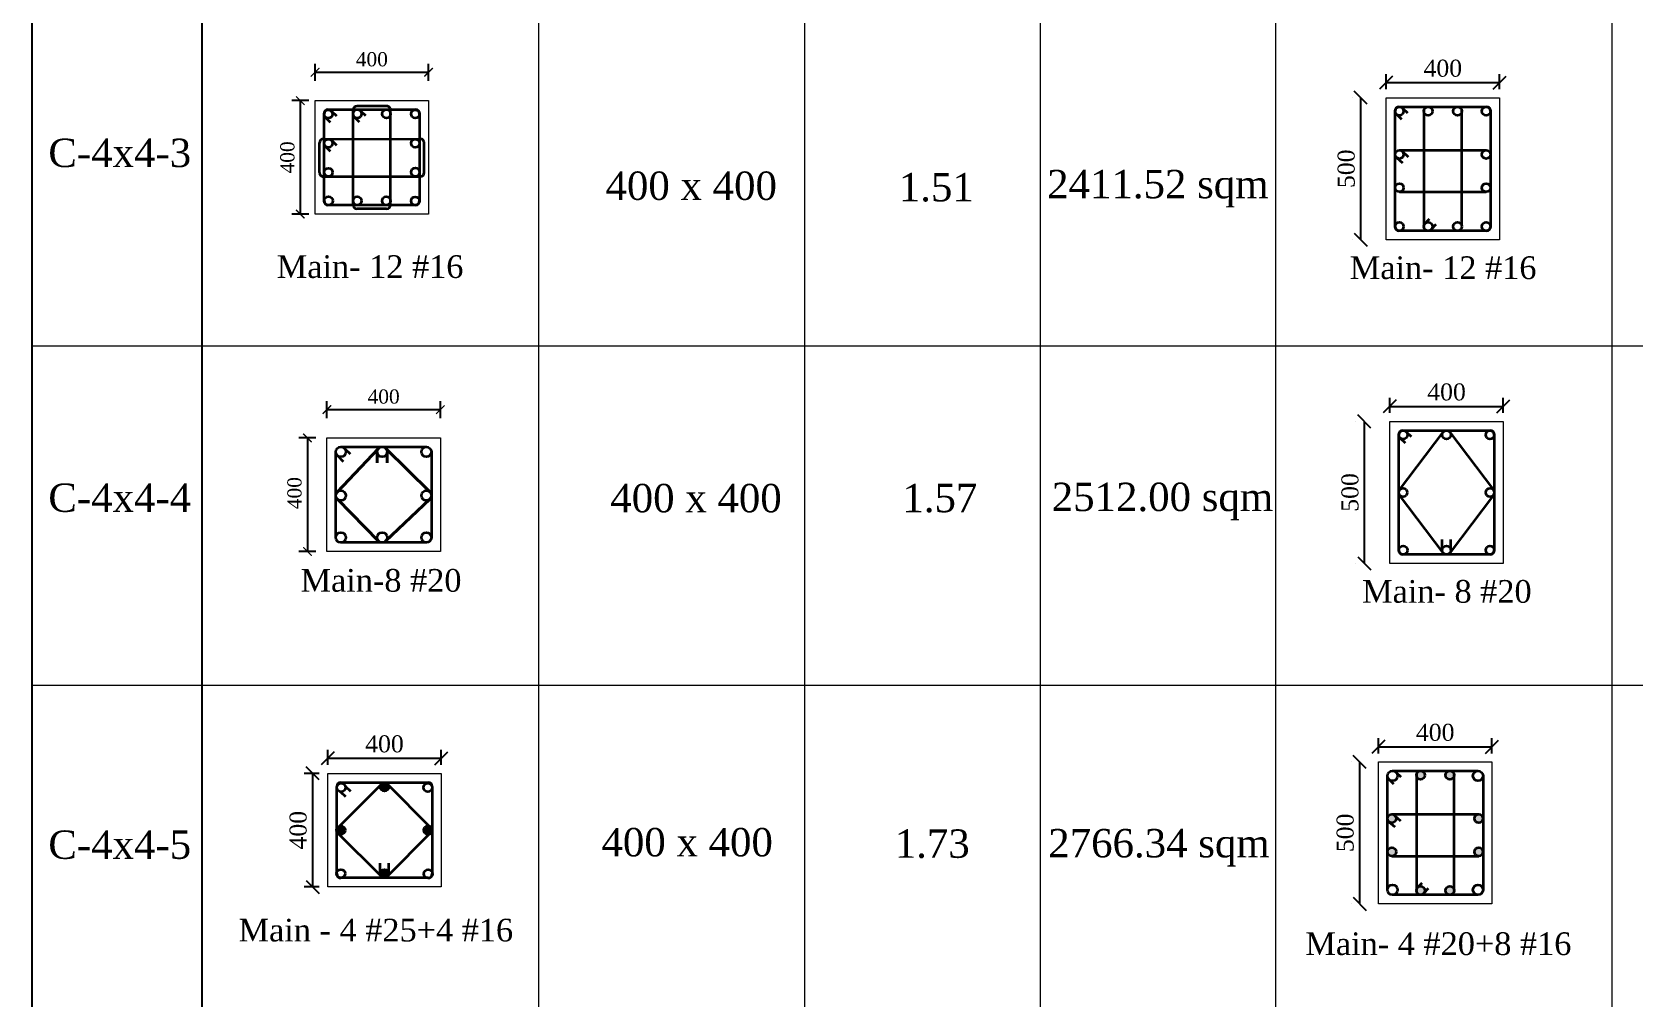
# Model space of a CAD drawing. Header units: millimetres. Extents: x -111267 to 10003021, y -40114 to 2142304.
# Drawn here: x 4297106 to 4325336, y 2110620 to 2127636 of the extents above; entities that cross this region are included whole.
import ezdxf

# ---------------------------------------------------------------- set-up
doc = ezdxf.new("R2010")
doc.units = ezdxf.units.MM
doc.header["$PDMODE"] = 2
doc.linetypes.add('DASHED2', pattern=[0.375, 0.25, -0.125])
doc.layers.add('5a.Hatch-TR-0', color=8, linetype='Continuous')
doc.layers.add('9.Title', color=7, linetype='Continuous')
for name, color, linetype, lineweight in [('object line', 23, 'Continuous', 13), ('reinmt', 241, 'Continuous', 40), ('S-Beam', 4, 'DASHED2', 15), ('S-Dim', 8, 'Continuous', 5)]:
    doc.layers.add(name, color=color, linetype=linetype, lineweight=lineweight)
doc.styles.add('DRIQsmall', font='times.ttf', dxfattribs={"height": 0.2})
doc.styles.add('Section_Scale_250', font='times.ttf', dxfattribs={"height": 250})
doc.styles.add('Times new roman', font='times.ttf', dxfattribs={"height": 300})
doc.dimstyles.new('Scale 20', dxfattribs={"dimscale": 0, "dimtxt": 250, "dimasz": 230, "dimexe": 150, "dimexo": 150, "dimgap": 100, "dimtad": 1, "dimtoh": 1, "dimdec": 0, "dimlfac": 0.2, "dimzin": 0, "dimdsep": 46, "dimtxsty": 'Times new roman', "dimblk": 'OBLIQUE', "dimcen": 0.09, "dimclrd": 256, "dimclrt": 3, "dimadec": 0, "dimazin": 0, "dimtfac": 1, "dimtdec": 0, "dimtofl": 0, "dimtmove": 0, "dimatfit": 3, "dimfxl": 150, "dimfxlon": 1, "dimtolj": 1, "dimtzin": 0, "dimarcsym": 0})
doc.dimstyles.new('Section_Scale 250', dxfattribs={"dimscale": 0, "dimtxt": 250, "dimasz": 150, "dimexe": 150, "dimexo": 150, "dimgap": 100, "dimtad": 1, "dimtoh": 1, "dimdec": 0, "dimlfac": 0.25, "dimzin": 0, "dimdsep": 46, "dimtxsty": 'Section_Scale_250', "dimblk": 'ARCHTICK', "dimcen": 0.09, "dimclrd": 256, "dimclrt": 3, "dimadec": 0, "dimazin": 0, "dimtfac": 1, "dimtdec": 0, "dimtofl": 0, "dimtmove": 0, "dimatfit": 3, "dimfxl": 150, "dimfxlon": 1, "dimtolj": 1, "dimtzin": 0, "dimarcsym": 0})

# ---------------------------------------------------------------- blocks, each defined once
blk = doc.blocks.new('_Oblique')
at = {"color": 0, "linetype": 'ByBlock', "lineweight": -2}
blk.add_line((-0.5, -0.5), (0.5, 0.5), dxfattribs=at)
blk = doc.blocks.new('*D703')
at = {"layer": 'Defpoints', "color": 0, "ltscale": 6, "transparency": 16777216}
for p in [(4322833, 2115044), (4320833, 2114778), (4322833, 2114778)]:
    blk.add_point(p, dxfattribs=at)
at = {"layer": 'S-Dim', "color": 0, "lineweight": -2, "ltscale": 6, "transparency": 16777216}
for p, q in [((4320833, 2114928), (4320833, 2115194)), ((4322833, 2114928), (4322833, 2115194))]:
    blk.add_line(p, q, dxfattribs=at)
at = {"layer": 'S-Dim', "lineweight": -2, "ltscale": 6, "transparency": 16777216}
blk.add_line((4320833, 2115044), (4322833, 2115044), dxfattribs=at)
at = {"layer": 'S-Dim', "lineweight": -2, "ltscale": 6, "transparency": 16777216, "xscale": 230, "yscale": 230, "zscale": 230, "rotation": 180}
blk.add_blockref('_Oblique', (4320833, 2115044), dxfattribs=at)
at = {"layer": 'S-Dim', "lineweight": -2, "ltscale": 6, "transparency": 16777216, "xscale": 230, "yscale": 230, "zscale": 230}
blk.add_blockref('_Oblique', (4322833, 2115044), dxfattribs=at)
at = {"layer": 'S-Dim', "color": 3, "ltscale": 6, "transparency": 16777216, "insert": (4321833, 2115297), "char_height": 300, "attachment_point": 5, "style": 'Times new roman'}
blk.add_mtext('\\A1;400', dxfattribs=at)
blk = doc.blocks.new('*D704')
at = {"layer": 'Defpoints', "color": 0, "ltscale": 6, "transparency": 16777216}
for p in [(4320833, 2114778, 99385), (4320500, 2112278), (4320833, 2112278, 99385)]:
    blk.add_point(p, dxfattribs=at)
at = {"layer": 'S-Dim', "color": 0, "lineweight": -2, "ltscale": 6, "transparency": 16777216}
for p, q in [((4320352, 2114778), (4320350, 2114778)), ((4320352, 2112278), (4320350, 2112278))]:
    blk.add_line(p, q, dxfattribs=at)
at = {"layer": 'S-Dim', "lineweight": -2, "ltscale": 6, "transparency": 16777216}
blk.add_line((4320500, 2114778), (4320500, 2112278), dxfattribs=at)
at = {"layer": 'S-Dim', "lineweight": -2, "ltscale": 6, "transparency": 16777216, "xscale": 230, "yscale": 230, "zscale": 230}
for p, rotation in [((4320500, 2114778), 90), ((4320500, 2112278), 270)]:
    blk.add_blockref('_Oblique', p, dxfattribs=dict(at, rotation=rotation))
at = {"layer": 'S-Dim', "color": 3, "ltscale": 6, "transparency": 16777216, "insert": (4320248, 2113528), "char_height": 300, "attachment_point": 5, "rotation": 90, "style": 'Times new roman'}
blk.add_mtext('\\A1;500', dxfattribs=at)
blk = doc.blocks.new('_ArchTick')
at = {"color": 0, "linetype": 'ByBlock', "const_width": 0.15}
blk.add_lwpolyline([(-0.5, -0.5), (0.5, 0.5)], dxfattribs=at)
blk = doc.blocks.new('*D799')
at = {"layer": 'Defpoints', "color": 0, "ltscale": 6, "transparency": 16777216}
for p in [(4302380, 2120485), (4301960, 2118485), (4302380, 2118485)]:
    blk.add_point(p, dxfattribs=at)
at = {"layer": 'S-Dim', "color": 0, "lineweight": -2, "ltscale": 6, "transparency": 16777216}
for p, q in [((4302110, 2120485), (4301810, 2120485)), ((4302110, 2118485), (4301810, 2118485))]:
    blk.add_line(p, q, dxfattribs=at)
at = {"layer": 'S-Dim', "lineweight": -2, "ltscale": 6, "transparency": 16777216}
blk.add_line((4301960, 2120485), (4301960, 2118485), dxfattribs=at)
at = {"layer": 'S-Dim', "lineweight": -2, "ltscale": 6, "transparency": 16777216, "xscale": 150, "yscale": 150, "zscale": 150}
for p, rotation in [((4301960, 2120485), 90), ((4301960, 2118485), 270)]:
    blk.add_blockref('_ArchTick', p, dxfattribs=dict(at, rotation=rotation))
at = {"layer": 'S-Dim', "color": 3, "ltscale": 6, "transparency": 16777216, "insert": (4301732, 2119513), "char_height": 250, "attachment_point": 5, "rotation": 90, "style": 'Section_Scale_250'}
blk.add_mtext('\\A1;400', dxfattribs=at)
blk = doc.blocks.new('*D800')
at = {"layer": 'Defpoints', "color": 0, "ltscale": 6, "transparency": 16777216}
for p in [(4304302, 2120985), (4302302, 2120407), (4304302, 2120407)]:
    blk.add_point(p, dxfattribs=at)
at = {"layer": 'S-Dim', "color": 0, "lineweight": -2, "ltscale": 6, "transparency": 16777216}
for p, q in [((4302302, 2120835), (4302302, 2121135)), ((4304302, 2120835), (4304302, 2121135))]:
    blk.add_line(p, q, dxfattribs=at)
at = {"layer": 'S-Dim', "lineweight": -2, "ltscale": 6, "transparency": 16777216}
blk.add_line((4302302, 2120985), (4304302, 2120985), dxfattribs=at)
at = {"layer": 'S-Dim', "lineweight": -2, "ltscale": 6, "transparency": 16777216, "xscale": 150, "yscale": 150, "zscale": 150, "rotation": 180}
blk.add_blockref('_ArchTick', (4302302, 2120985), dxfattribs=at)
at = {"layer": 'S-Dim', "lineweight": -2, "ltscale": 6, "transparency": 16777216, "xscale": 150, "yscale": 150, "zscale": 150}
blk.add_blockref('_ArchTick', (4304302, 2120985), dxfattribs=at)
at = {"layer": 'S-Dim', "color": 3, "ltscale": 6, "transparency": 16777216, "insert": (4303302, 2121213), "char_height": 250, "attachment_point": 5, "style": 'Section_Scale_250'}
blk.add_mtext('\\A1;400', dxfattribs=at)
blk = doc.blocks.new('*D835')
at = {"layer": 'Defpoints', "color": 0, "ltscale": 6, "transparency": 16777216}
for p in [(4322967, 2126745), (4320967, 2126478), (4322967, 2126478)]:
    blk.add_point(p, dxfattribs=at)
at = {"layer": 'S-Dim', "color": 0, "lineweight": -2, "ltscale": 6, "transparency": 16777216}
for p, q in [((4320967, 2126628), (4320967, 2126895)), ((4322967, 2126628), (4322967, 2126895))]:
    blk.add_line(p, q, dxfattribs=at)
at = {"layer": 'S-Dim', "lineweight": -2, "ltscale": 6, "transparency": 16777216}
blk.add_line((4320967, 2126745), (4322967, 2126745), dxfattribs=at)
at = {"layer": 'S-Dim', "lineweight": -2, "ltscale": 6, "transparency": 16777216, "xscale": 230, "yscale": 230, "zscale": 230, "rotation": 180}
blk.add_blockref('_Oblique', (4320967, 2126745), dxfattribs=at)
at = {"layer": 'S-Dim', "lineweight": -2, "ltscale": 6, "transparency": 16777216, "xscale": 230, "yscale": 230, "zscale": 230}
blk.add_blockref('_Oblique', (4322967, 2126745), dxfattribs=at)
at = {"layer": 'S-Dim', "color": 3, "ltscale": 6, "transparency": 16777216, "insert": (4321967, 2126997), "char_height": 300, "attachment_point": 5, "style": 'Times new roman'}
blk.add_mtext('\\A1;400', dxfattribs=at)
blk = doc.blocks.new('*D836')
at = {"layer": 'Defpoints', "color": 0, "ltscale": 6, "transparency": 16777216}
for p in [(4320967, 2126478, 99385), (4320519, 2123978), (4320967, 2123978, 99385)]:
    blk.add_point(p, dxfattribs=at)
at = {"layer": 'S-Dim', "color": 0, "lineweight": -2, "ltscale": 6, "transparency": 16777216}
for p, q in [((4320370, 2126478), (4320369, 2126478)), ((4320370, 2123978), (4320369, 2123978))]:
    blk.add_line(p, q, dxfattribs=at)
at = {"layer": 'S-Dim', "lineweight": -2, "ltscale": 6, "transparency": 16777216}
blk.add_line((4320519, 2126478), (4320519, 2123978), dxfattribs=at)
at = {"layer": 'S-Dim', "lineweight": -2, "ltscale": 6, "transparency": 16777216, "xscale": 230, "yscale": 230, "zscale": 230}
for p, rotation in [((4320519, 2126478), 90), ((4320519, 2123978), 270)]:
    blk.add_blockref('_Oblique', p, dxfattribs=dict(at, rotation=rotation))
at = {"layer": 'S-Dim', "color": 3, "ltscale": 6, "transparency": 16777216, "insert": (4320266, 2125228), "char_height": 300, "attachment_point": 5, "rotation": 90, "style": 'Times new roman'}
blk.add_mtext('\\A1;500', dxfattribs=at)
blk = doc.blocks.new('*D837')
at = {"layer": 'Defpoints', "color": 0, "ltscale": 6, "transparency": 16777216}
for p in [(4302172, 2126428), (4301834, 2124428), (4302172, 2124428)]:
    blk.add_point(p, dxfattribs=at)
at = {"layer": 'S-Dim', "color": 0, "lineweight": -2, "ltscale": 6, "transparency": 16777216}
for p, q in [((4301984, 2126428), (4301684, 2126428)), ((4301984, 2124428), (4301684, 2124428))]:
    blk.add_line(p, q, dxfattribs=at)
at = {"layer": 'S-Dim', "lineweight": -2, "ltscale": 6, "transparency": 16777216}
blk.add_line((4301834, 2126428), (4301834, 2124428), dxfattribs=at)
at = {"layer": 'S-Dim', "lineweight": -2, "ltscale": 6, "transparency": 16777216, "xscale": 150, "yscale": 150, "zscale": 150}
for p, rotation in [((4301834, 2126428), 90), ((4301834, 2124428), 270)]:
    blk.add_blockref('_ArchTick', p, dxfattribs=dict(at, rotation=rotation))
at = {"layer": 'S-Dim', "color": 3, "ltscale": 6, "transparency": 16777216, "insert": (4301607, 2125428), "char_height": 250, "attachment_point": 5, "rotation": 90, "style": 'Section_Scale_250'}
blk.add_mtext('\\A1;400', dxfattribs=at)
blk = doc.blocks.new('*D838')
at = {"layer": 'Defpoints', "color": 0, "ltscale": 6, "transparency": 16777216}
for p in [(4304094, 2126928), (4302094, 2126350), (4304094, 2126350)]:
    blk.add_point(p, dxfattribs=at)
at = {"layer": 'S-Dim', "color": 0, "lineweight": -2, "ltscale": 6, "transparency": 16777216}
for p, q in [((4302094, 2126778), (4302094, 2127078)), ((4304094, 2126778), (4304094, 2127078))]:
    blk.add_line(p, q, dxfattribs=at)
at = {"layer": 'S-Dim', "lineweight": -2, "ltscale": 6, "transparency": 16777216}
blk.add_line((4302094, 2126928), (4304094, 2126928), dxfattribs=at)
at = {"layer": 'S-Dim', "lineweight": -2, "ltscale": 6, "transparency": 16777216, "xscale": 150, "yscale": 150, "zscale": 150, "rotation": 180}
blk.add_blockref('_ArchTick', (4302094, 2126928), dxfattribs=at)
at = {"layer": 'S-Dim', "lineweight": -2, "ltscale": 6, "transparency": 16777216, "xscale": 150, "yscale": 150, "zscale": 150}
blk.add_blockref('_ArchTick', (4304094, 2126928), dxfattribs=at)
at = {"layer": 'S-Dim', "color": 3, "ltscale": 6, "transparency": 16777216, "insert": (4303094, 2127155), "char_height": 250, "attachment_point": 5, "style": 'Section_Scale_250'}
blk.add_mtext('\\A1;400', dxfattribs=at)
blk = doc.blocks.new('*D839')
at = {"layer": 'Defpoints', "color": 0, "ltscale": 6, "transparency": 16777216}
for p in [(4302317, 2114575), (4302050, 2112575), (4302317, 2112575)]:
    blk.add_point(p, dxfattribs=at)
at = {"layer": 'S-Dim', "color": 0, "lineweight": -2, "ltscale": 6, "transparency": 16777216}
for p, q in [((4302167, 2114575), (4301900, 2114575)), ((4302167, 2112575), (4301900, 2112575))]:
    blk.add_line(p, q, dxfattribs=at)
at = {"layer": 'S-Dim', "lineweight": -2, "ltscale": 6, "transparency": 16777216}
blk.add_line((4302050, 2114575), (4302050, 2112575), dxfattribs=at)
at = {"layer": 'S-Dim', "lineweight": -2, "ltscale": 6, "transparency": 16777216, "xscale": 230, "yscale": 230, "zscale": 230}
for p, rotation in [((4302050, 2114575), 90), ((4302050, 2112575), 270)]:
    blk.add_blockref('_Oblique', p, dxfattribs=dict(at, rotation=rotation))
at = {"layer": 'S-Dim', "color": 3, "ltscale": 6, "transparency": 16777216, "insert": (4301797, 2113575), "char_height": 300, "attachment_point": 5, "rotation": 90, "style": 'Times new roman'}
blk.add_mtext('\\A1;400', dxfattribs=at)
blk = doc.blocks.new('*D840')
at = {"layer": 'Defpoints', "color": 0, "ltscale": 6, "transparency": 16777216}
for p in [(4304317, 2114842), (4302317, 2114575), (4304317, 2114575)]:
    blk.add_point(p, dxfattribs=at)
at = {"layer": 'S-Dim', "color": 0, "lineweight": -2, "ltscale": 6, "transparency": 16777216}
for p, q in [((4302317, 2114725), (4302317, 2114992)), ((4304317, 2114725), (4304317, 2114992))]:
    blk.add_line(p, q, dxfattribs=at)
at = {"layer": 'S-Dim', "lineweight": -2, "ltscale": 6, "transparency": 16777216}
blk.add_line((4302317, 2114842), (4304317, 2114842), dxfattribs=at)
at = {"layer": 'S-Dim', "lineweight": -2, "ltscale": 6, "transparency": 16777216, "xscale": 230, "yscale": 230, "zscale": 230, "rotation": 180}
blk.add_blockref('_Oblique', (4302317, 2114842), dxfattribs=at)
at = {"layer": 'S-Dim', "lineweight": -2, "ltscale": 6, "transparency": 16777216, "xscale": 230, "yscale": 230, "zscale": 230}
blk.add_blockref('_Oblique', (4304317, 2114842), dxfattribs=at)
at = {"layer": 'S-Dim', "color": 3, "ltscale": 6, "transparency": 16777216, "insert": (4303317, 2115094), "char_height": 300, "attachment_point": 5, "style": 'Times new roman'}
blk.add_mtext('\\A1;400', dxfattribs=at)
blk = doc.blocks.new('*D847')
at = {"layer": 'Defpoints', "color": 0, "ltscale": 6, "transparency": 16777216}
for p in [(4323033, 2121042), (4321033, 2120775), (4323033, 2120775)]:
    blk.add_point(p, dxfattribs=at)
at = {"layer": 'S-Dim', "color": 0, "lineweight": -2, "ltscale": 6, "transparency": 16777216}
for p, q in [((4321033, 2120925), (4321033, 2121192)), ((4323033, 2120925), (4323033, 2121192))]:
    blk.add_line(p, q, dxfattribs=at)
at = {"layer": 'S-Dim', "lineweight": -2, "ltscale": 6, "transparency": 16777216}
blk.add_line((4321033, 2121042), (4323033, 2121042), dxfattribs=at)
at = {"layer": 'S-Dim', "lineweight": -2, "ltscale": 6, "transparency": 16777216, "xscale": 230, "yscale": 230, "zscale": 230, "rotation": 180}
blk.add_blockref('_Oblique', (4321033, 2121042), dxfattribs=at)
at = {"layer": 'S-Dim', "lineweight": -2, "ltscale": 6, "transparency": 16777216, "xscale": 230, "yscale": 230, "zscale": 230}
blk.add_blockref('_Oblique', (4323033, 2121042), dxfattribs=at)
at = {"layer": 'S-Dim', "color": 3, "ltscale": 6, "transparency": 16777216, "insert": (4322033, 2121294), "char_height": 300, "attachment_point": 5, "style": 'Times new roman'}
blk.add_mtext('\\A1;400', dxfattribs=at)
blk = doc.blocks.new('*D848')
at = {"layer": 'Defpoints', "color": 0, "ltscale": 6, "transparency": 16777216}
for p in [(4321033, 2120775, 99385), (4320584, 2118275), (4321033, 2118275, 99385)]:
    blk.add_point(p, dxfattribs=at)
at = {"layer": 'S-Dim', "color": 0, "lineweight": -2, "ltscale": 6, "transparency": 16777216}
for p, q in [((4320436, 2120775), (4320434, 2120775)), ((4320436, 2118275), (4320434, 2118275))]:
    blk.add_line(p, q, dxfattribs=at)
at = {"layer": 'S-Dim', "lineweight": -2, "ltscale": 6, "transparency": 16777216}
blk.add_line((4320584, 2120775), (4320584, 2118275), dxfattribs=at)
at = {"layer": 'S-Dim', "lineweight": -2, "ltscale": 6, "transparency": 16777216, "xscale": 230, "yscale": 230, "zscale": 230}
for p, rotation in [((4320584, 2120775), 90), ((4320584, 2118275), 270)]:
    blk.add_blockref('_Oblique', p, dxfattribs=dict(at, rotation=rotation))
at = {"layer": 'S-Dim', "color": 3, "ltscale": 6, "transparency": 16777216, "insert": (4320332, 2119525), "char_height": 300, "attachment_point": 5, "rotation": 90, "style": 'Times new roman'}
blk.add_mtext('\\A1;500', dxfattribs=at)

msp = doc.modelspace()

# ---------------------------------------------------------------- hatches: boundary and pattern name
at = {"layer": '5a.Hatch-TR-0', "linetype": 'Continuous'}
h = msp.add_hatch(color=8, dxfattribs=at)
h.dxf.hatch_style = 1
edge = h.paths.add_edge_path()
edge.add_arc((4303316.7, 2114340.5), 75.5, 0, 360)
h = msp.add_hatch(color=8, dxfattribs=at)
h.dxf.hatch_style = 1
h.paths.add_polyline_path([(4322166.5, 2114543.6, 1), (4322015.4, 2114543.6, 1)])
h.paths.add_polyline_path([(4321651.6, 2114543.4, 1), (4321500.5, 2114543.4, 1)])
h = msp.add_hatch(color=8, dxfattribs=at)
h.dxf.hatch_style = 1
h.paths.add_polyline_path([(4321651.6, 2112512, 0.6349148), (4321527.8, 2112570.2), (4321516.9, 2112559, 0.169643), (4321500.5, 2112512, 1)])
h.paths.add_polyline_path([(4322166.5, 2112511.8, 1), (4322015.4, 2112511.8, 1)])
h.paths.add_polyline_path([(4320992.3, 2113194.2, 1), (4321143.4, 2113194.2, 1)])
h.paths.add_polyline_path([(4321143.4, 2113780.8, 1), (4320992.4, 2113780.8, 1)])
h.paths.add_polyline_path([(4322523.6, 2113780.8, 1), (4322674.7, 2113780.8, 1)])
h.paths.add_polyline_path([(4322674.7, 2113194.2, 1), (4322523.6, 2113194.2, 1)])
h = msp.add_hatch(color=8, dxfattribs=at)
h.dxf.hatch_style = 1
edge = h.paths.add_edge_path()
edge.add_arc((4302549.6, 2113575), 75.5, 0, 360)
h = msp.add_hatch(color=8, dxfattribs=at)
h.dxf.hatch_style = 1
edge = h.paths.add_edge_path()
edge.add_arc((4304083.7, 2113575), 75.5, 0, 360)
h = msp.add_hatch(color=8, dxfattribs=at)
h.dxf.hatch_style = 1
edge = h.paths.add_edge_path()
edge.add_arc((4303316.7, 2112809.4), 75.5, 0, 360)

# ---------------------------------------------------------------- linework, layer by layer
at = {"layer": '9.Title'}
for p, q in [((4297106.2, 2074269.5, -198769.9), (4297106.2, 2142303.8, -198769.9)), ((4300106.2, 2074269.5, -198769.9), (4300106.2, 2141303.8, -198769.9))]:
    msp.add_line(p, q, dxfattribs=at)
at = {"layer": 'object line', "elevation": 99385}
msp.add_lwpolyline([(4302094.2, 2126428.1), (4304094.2, 2126428.1), (4304094.2, 2124428.1), (4302094.2, 2124428.1)], close=True, dxfattribs=at)
at = {"layer": 'object line'}
for points in [[(4320967, 2126477.9), (4322967, 2126477.9), (4322967, 2123977.9), (4320967, 2123977.9)], [(4321032.7, 2120775), (4323032.7, 2120775), (4323032.7, 2118275), (4321032.7, 2118275)], [(4302301.6, 2120485.4), (4304301.6, 2120485.4), (4304301.6, 2118485.4), (4302301.6, 2118485.4)], [(4320833.5, 2114777.7), (4322833.5, 2114777.7), (4322833.5, 2112277.7), (4320833.5, 2112277.7)], [(4302316.7, 2114575), (4304316.7, 2114575), (4304316.7, 2112575), (4302316.7, 2112575)]]:
    msp.add_lwpolyline(points, close=True, dxfattribs=at)
at = {"layer": 'reinmt', "linetype": 'Continuous', "lineweight": 35}
for p, q in [((4302327.2, 2126270.1, 99385), (4303861.2, 2126270.1, 99385)), ((4302381.9, 2126244.1, 99385), (4302470.2, 2126161.1, 99385)), ((4302762.3, 2124593.5, 99385), (4302763, 2126262.8, 99385)), ((4303355.8, 2126332.8, 99385), (4302833, 2126332.8, 99385)), ((4302893.5, 2126246.7, 99385), (4302981.8, 2126163.7, 99385)), ((4303425, 2124593.4, 99385), (4303425.8, 2126262.7, 99385)), ((4321125, 2124207.3), (4321125, 2126248.5)), ((4321196.4, 2126319.9), (4322737.5, 2126319.9)), ((4321255.7, 2126296.1, 99385), (4321344, 2126213, 99385)), ((4321634, 2126255.7), (4321634, 2124212.2)), ((4322299.9, 2124214.9), (4322300, 2126255.7)), ((4322808.9, 2126248.5), (4322808.9, 2124207.3)), ((4302252.2, 2124661.1, 99385), (4302252.2, 2126195.1, 99385)), ((4302271.6, 2126136.7, 99385), (4302359.7, 2126050.4, 99385)), ((4302785, 2126141.2, 99385), (4302873.2, 2126054.9, 99385)), ((4303936.2, 2126195.1, 99385), (4303936.2, 2124661.1, 99385)), ((4321151.5, 2126186.9, 99385), (4321239.7, 2126100.6, 99385)), ((4302170, 2125159.6, 99385), (4302170, 2125682, 99385)), ((4302240, 2125752, 99385), (4303948.2, 2125753.3, 99385)), ((4302382.7, 2125728.6, 99385), (4302471, 2125645.6, 99385)), ((4304018.3, 2125160.8, 99385), (4304018.3, 2125683.3, 99385)), ((4302274.3, 2125623.1, 99385), (4302362.4, 2125536.9, 99385)), ((4321157.7, 2125419.4), (4321256.7, 2125333.4)), ((4321201.4, 2125556.6), (4322732.7, 2125556.6)), ((4321252.1, 2125537), (4321355.9, 2125439.5)), ((4302240.1, 2125089.6, 99385), (4303948.3, 2125090.8, 99385)), ((4303861.2, 2124586.1, 99385), (4302327.2, 2124586.1, 99385)), ((4321203, 2124818.9), (4322732.6, 2124818.9)), ((4303355, 2124523.4, 99385), (4302832.3, 2124523.4, 99385)), ((4321650.4, 2124259.3), (4321735.1, 2124345.7)), ((4322737.5, 2124135.9), (4321196.4, 2124135.9)), ((4321767.9, 2124164.4), (4321851.2, 2124254.5)), ((4321262.2, 2120616.9), (4322803.3, 2120616.9)), ((4321321.5, 2120593.1, 99385), (4321409.8, 2120510.1, 99385)), ((4302548, 2120327.4), (4304055.2, 2120327.4)), ((4321190.8, 2118504.4), (4321190.8, 2120545.6)), ((4321206, 2119570.5), (4321971.3, 2120585.4)), ((4321217.3, 2120483.9, 99385), (4321305.4, 2120397.7, 99385)), ((4322093, 2120586.9), (4322858.9, 2119571.2)), ((4322874.7, 2120545.6), (4322874.7, 2118504.4)), ((4302459.6, 2118733.9), (4302459.6, 2120239)), ((4302487.9, 2120174.2), (4302591, 2120073.2)), ((4302611.1, 2120300.8), (4302714.4, 2120203.7)), ((4304143.6, 2120239), (4304143.6, 2118731.7)), ((4321972.4, 2118463.1), (4321206.6, 2119478.7)), ((4322859.4, 2119479.5), (4322094.2, 2118464.6)), ((4304055.2, 2118643.4), (4302548, 2118643.4)), ((4321957.6, 2118516.5), (4321957.6, 2118696.1)), ((4322108, 2118515.1), (4322108, 2118694.7)), ((4322803.3, 2118433), (4321262.2, 2118433)), ((4302546.1, 2114416.9), (4304087.3, 2114416.9)), ((4320991.6, 2112524.1), (4320991.6, 2114531.3)), ((4321008.2, 2114479.6), (4321096.4, 2114393.3)), ((4321079.9, 2114619.6), (4322587.1, 2114619.6)), ((4321140.3, 2114595.8), (4321228.6, 2114512.8)), ((4321500.5, 2114555.5), (4321500.5, 2112512)), ((4322166.5, 2112514.7), (4322166.5, 2114543.6)), ((4322675.4, 2114531.3), (4322675.4, 2112524.1)), ((4302474.8, 2112804.3), (4302474.8, 2114345.5)), ((4302521.4, 2113645), (4303247.2, 2114370.2)), ((4302540.1, 2114252.7), (4302628.3, 2114166.4)), ((4302631.4, 2114345.9), (4302719.7, 2114262.9)), ((4303383.5, 2114375.7), (4304103.4, 2113647.9)), ((4304158.6, 2114345.5), (4304158.6, 2112804.3)), ((4321067.9, 2113856.3), (4322599.2, 2113856.3)), ((4321118.6, 2113836.8), (4321222.4, 2113739.2)), ((4321024.3, 2113719.1), (4321123.2, 2113633.2)), ((4303248.3, 2112777.3), (4302507, 2113512.6)), ((4304098.5, 2113500.9), (4303384.4, 2112775.9)), ((4303241.6, 2112817.4), (4303241.6, 2112996.9)), ((4303391.9, 2112816), (4303391.9, 2112995.5)), ((4321069.5, 2113118.6), (4322599.1, 2113118.6)), ((4304087.3, 2112733), (4302546.1, 2112733)), ((4322586.4, 2112435.7), (4321079.3, 2112435.7)), ((4321516.9, 2112559), (4321601.7, 2112645.5)), ((4321634.5, 2112464.1), (4321717.7, 2112554.3))]:
    msp.add_line(p, q, dxfattribs=at)
at = {"layer": 'reinmt', "linetype": 'Continuous', "ltscale": 5}
for p, q in [((4302483.8, 2119530), (4303210.3, 2120297.9)), ((4303187.8, 2120238.9), (4303187.8, 2120044.1)), ((4303338.2, 2120301.8), (4304115.6, 2119534.9)), ((4303364.5, 2120238.9), (4303364.5, 2120044.1)), ((4303212.5, 2118669.7), (4302486.7, 2119405.6)), ((4304116, 2119406.3), (4303337.8, 2118669.1))]:
    msp.add_line(p, q, dxfattribs=at)
at = {"layer": 'reinmt', "linetype": 'Continuous', "lineweight": 35}
for centre, radius in [((4302326.9, 2126192, 99385), 75.5), ((4302838.5, 2126194.6, 99385), 75.5), ((4303350.2, 2126194.3, 99385), 75.5), ((4303860.4, 2126193.3, 99385), 75.5), ((4321201.3, 2126243.6, 99385), 75.5), ((4321709.5, 2126243.6), 75.5), ((4322224.5, 2126243.8), 75.5), ((4322732.6, 2126243.6, 99385), 75.5), ((4302327.7, 2125676.5, 99385), 75.5), ((4303860.6, 2125676.5, 99385), 75.5), ((4321201.4, 2125481), 75.5), ((4322732.7, 2125481), 75.5), ((4302328.1, 2125165.2, 99385), 75.5), ((4303861, 2125166.3, 99385), 75.5), ((4321201.3, 2124894.4), 75.5), ((4322732.6, 2124894.4), 75.5), ((4302328.6, 2124661.9, 99385), 75.5), ((4302837.8, 2124661.9, 99385), 75.5), ((4303349.5, 2124661.6, 99385), 75.5), ((4303859.9, 2124660.1, 99385), 75.5), ((4321201.3, 2124212.2, 99385), 75.5), ((4321709.5, 2124212.2), 75.5), ((4322224.5, 2124212), 75.5), ((4322732.6, 2124212.2, 99385), 75.5), ((4321267.1, 2120540.7, 99385), 75.5), ((4322032.7, 2120541.4), 75.5), ((4322798.4, 2120540.7, 99385), 75.5), ((4302548, 2120239), 88.4), ((4303276.1, 2120238.9), 88.4), ((4304055.2, 2120239), 88.4), ((4302548, 2119469.3), 88.4), ((4304055.2, 2119470.4), 88.4), ((4321266.3, 2119525), 75.5), ((4322799.1, 2119525), 75.5), ((4302548, 2118731.7), 88.4), ((4303275.5, 2118731.7), 88.4), ((4304055.2, 2118731.7), 88.4), ((4321267.1, 2118509.3, 99385), 75.5), ((4322032.7, 2118508.5), 75.5), ((4322798.4, 2118509.3, 99385), 75.5), ((4302552.9, 2114329), 75.5), ((4303316.7, 2114340.5), 75.5), ((4304080.5, 2114329), 75.5), ((4321079.9, 2114531.3), 88.4), ((4321576, 2114543.4), 75.5), ((4322091, 2114543.6), 75.5), ((4322587.1, 2114531.3), 88.4), ((4321067.9, 2113780.8), 75.5), ((4322599.2, 2113780.8), 75.5), ((4302549.6, 2113575), 75.5), ((4304083.7, 2113575), 75.5), ((4321067.9, 2113194.2), 75.5), ((4322599.1, 2113194.2), 75.5), ((4302547.9, 2112809.6), 75.5), ((4303316.7, 2112809.4), 75.5), ((4304087.3, 2112804.3), 75.5), ((4321079.9, 2112524.1), 88.4), ((4321576, 2112512), 75.5), ((4322091, 2112511.8), 75.5), ((4322587.1, 2112524.1), 88.4)]:
    msp.add_circle(centre, radius, dxfattribs=at)
for centre, radius, start, end in [((4302327.2, 2126195.1, 99385), 75, 90, 180), ((4302833, 2126262.8, 99385), 70, 90, 179.97452), ((4303355.8, 2126262.8, 99385), 70, 359.97452, 90), ((4303861.2, 2126195.1, 99385), 75, 0, 90), ((4321196.4, 2126248.5), 71.4, 90, 180), ((4322737.5, 2126248.5), 71.4, 360, 90), ((4302240, 2125682, 99385), 70, 90.04268, 180), ((4303948.3, 2125683.3, 99385), 70, 0, 90.04268), ((4302240, 2125159.6, 99385), 70, 180, 270.04268), ((4303948.3, 2125160.8, 99385), 70, 270.04268, 0), ((4302327.2, 2124661.1, 99385), 75, 180, 270), ((4302832.3, 2124593.4, 99385), 70, 179.97452, 270), ((4303355, 2124593.4, 99385), 70, 270, 359.97452), ((4303861.2, 2124661.1, 99385), 75, 270, 0), ((4321196.4, 2124207.3), 71.4, 180, 270), ((4322737.5, 2124207.3), 71.4, 270, 0), ((4321262.2, 2120545.6), 71.4, 90, 180), ((4322803.3, 2120545.6), 71.4, 360, 90), ((4321262.2, 2118504.4), 71.4, 180, 270), ((4322803.3, 2118504.4), 71.4, 270, 0), ((4302546.1, 2114345.5), 71.4, 90, 180), ((4304087.3, 2114345.5), 71.4, 360, 90), ((4302546.1, 2112804.3), 71.4, 180, 270), ((4304087.3, 2112804.3), 71.4, 270, 0)]:
    msp.add_arc(centre, radius, start, end, dxfattribs=at)
at = {"layer": 'S-Beam', "linetype": 'Continuous', "ltscale": 5}
for p, q in [((4319017.4, 2142303.8, -198769.9), (4319017.4, 2074269.5, -198769.9)), ((4306032.4, 2141303.8, -198769.9), (4306032.4, 2074269.5, -198769.9)), ((4310720.4, 2141303.8, -198769.9), (4310720.4, 2074269.5, -198769.9)), ((4314868.9, 2141303.8, -198769.9), (4314868.9, 2074269.5, -198769.9)), ((4324943.6, 2141303.8, -198769.9), (4324943.6, 2074269.5, -198769.9)), ((4297106.2, 2122109.5, 1750.1), (4394662.2, 2122109.5, -228993)), ((4297106.2, 2116129.5, 1750.1), (4394662.2, 2116129.5, -228993))]:
    msp.add_line(p, q, dxfattribs=at)

# ---------------------------------------------------------------- texts
at = {"color": 0, "linetype": 'Continuous', "char_height": 400, "attachment_point": 5, "style": 'Times new roman'}
for s, insert, width in [('Main- 12 #16 ', (4303063.3, 2123500.9, 99385), 3405.581), ('Main- 12 #16', (4321973, 2123481.8, 99385), 3405.581), ('Main-8 #20', (4303256.2, 2117973.2), 3405.581), ('Main- 8 #20', (4322038.7, 2117778.8, 99385), 3405.581), ('Main - 4 #25+4 #16', (4303165.1, 2111811.9), 6018.498), ('Main- 4 #20+8 #16 ', (4321889.2, 2111572.5, 99385), 5708.639)]:
    msp.add_mtext(s, dxfattribs=dict(at, insert=insert, width=width))
at = {"layer": '9.Title', "linetype": 'Continuous', "lineweight": 9, "ltscale": 0.5, "char_height": 500, "width": 8540.737, "attachment_point": 5, "style": 'DRIQsmall'}
for s, insert in [('C-4x4-3', (4298651.5, 2125504.5, -198769.9)), ('400 x 400', (4308722.6, 2124924.9)), ('1.51', (4313041, 2124898.5)), ('2411.52 sqm', (4316945.4, 2124876.8, -198769.9)), ('C-4x4-4', (4298651.5, 2119429.3, -198769.9)), ('400 x 400', (4308806.7, 2119421.7, 99385)), ('1.57', (4313104.3, 2119421.7, 99385)), ('2512.00 sqm', (4317026.8, 2119366, -99385)), ('C-4x4-5', (4298651.5, 2113316.6, -198769.9)), ('400 x 400', (4308651.2, 2113359.9, 198769.9)), ('1.73', (4312969.6, 2113333.6, 198769.9)), ('2766.34 sqm', (4316965.2, 2113265.2))]:
    msp.add_mtext(s, dxfattribs=dict(at, insert=insert))

# ---------------------------------------------------------------- dimensions: what is measured, and where the dimension line sits
at = {"layer": 'S-Dim', "ltscale": 6}
for base, p1, p2, angle, picture, middle in [((4304094.2, 2126928.2, 99385), (4302094.2, 2126350, 99385), (4304094.2, 2126350, 99385), 180, '*D838', (4303094.2, 2127155.4, 99385)), ((4301833.7, 2124428.1, 99385), (4302172.3, 2126428.1, 99385), (4302172.3, 2124428.1, 99385), 90, '*D837', (4301606.6, 2125428.1, 99385)), ((4304301.6, 2120985.5), (4302301.6, 2120407.2), (4304301.6, 2120407.2), 180, '*D800', (4303301.6, 2121212.6))]:
    dim = msp.add_linear_dim(base=base, p1=p1, p2=p2, angle=angle, text='400', dimstyle='Section_Scale 250', override={"dimscale": 1}, dxfattribs=at)
    dim.commit()
    dim.dimension.update_dxf_attribs({"geometry": picture, "text_midpoint": middle})
for base, p1, p2, picture, middle in [((4322967, 2126744.6), (4320967, 2126477.9), (4322967, 2126477.9), '*D835', (4321967, 2126997.2)), ((4323032.7, 2121041.7), (4321032.7, 2120775), (4323032.7, 2120775), '*D847', (4322032.7, 2121294.3)), ((4304316.7, 2114841.6), (4302316.7, 2114575), (4304316.7, 2114575), '*D840', (4303316.7, 2115094.2)), ((4322833.5, 2115044.4), (4320833.5, 2114777.7), (4322833.5, 2114777.7), '*D703', (4321833.5, 2115297))]:
    dim = msp.add_linear_dim(base=base, p1=p1, p2=p2, dimstyle='Scale 20', override={"dimscale": 1}, dxfattribs=at)
    dim.commit()
    dim.dimension.update_dxf_attribs({"geometry": picture, "text_midpoint": middle})
for base, p1, p2, picture, middle in [((4320518.6, 2123977.9, -99385), (4320967, 2126477.9), (4320967, 2123977.9), '*D836', (4320266, 2125227.9, -99385)), ((4320584.4, 2118275, -99385), (4321032.7, 2120775), (4321032.7, 2118275), '*D848', (4320331.8, 2119525, -99385)), ((4302050, 2112575), (4302316.7, 2114575), (4302316.7, 2112575), '*D839', (4301797.4, 2113575)), ((4320500.2, 2112277.7, -99385), (4320833.5, 2114777.7), (4320833.5, 2112277.7), '*D704', (4320247.6, 2113527.7, -99385))]:
    dim = msp.add_linear_dim(base=base, p1=p1, p2=p2, angle=90, dimstyle='Scale 20', override={"dimscale": 1}, dxfattribs=at)
    dim.commit()
    dim.dimension.update_dxf_attribs({"geometry": picture, "text_midpoint": middle})
dim = msp.add_linear_dim(base=(4301959.6, 2118485.4), p1=(4302379.7, 2120485.4), p2=(4302379.7, 2118485.4), angle=90, text='400', dimstyle='Section_Scale 250', override={"dimscale": 1}, dxfattribs=at)
dim.commit()
dim.dimension.update_dxf_attribs({"geometry": '*D799', "text_midpoint": (4301959.6, 2119512.9), "dimtype": 160})

doc.saveas('drawing.dxf')
